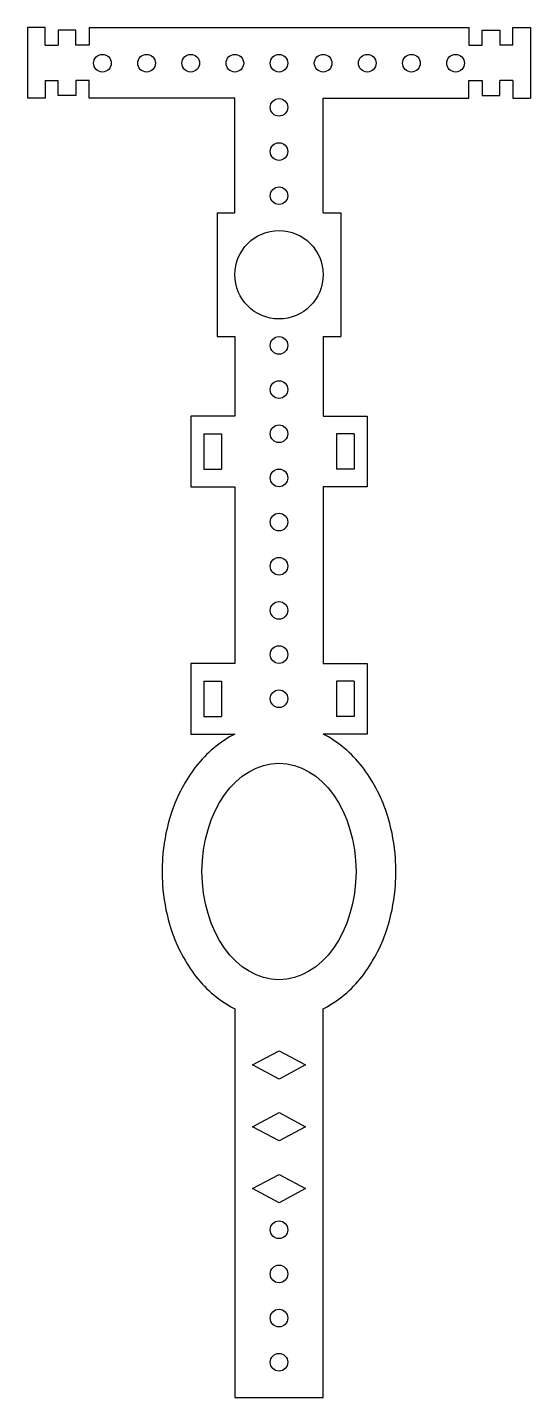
# Model space of a CAD drawing. Header units: millimetres. Extents: x -28 to 28, y -125 to 30.
import ezdxf

# ---------------------------------------------------------------- set-up
doc = ezdxf.new("R2010")
doc.units = ezdxf.units.MM

msp = doc.modelspace()

# ---------------------------------------------------------------- linework, layer by layer
at = {"color": 7, "linetype": 'Continuous', "lineweight": 25}
for p, q in [((-26.5, 30), (-28.5, 30)), ((-28.5, 30), (-28.5, 22)), ((-26.5, 28), (-26.5, 30)), ((-23, 29.7), (-25, 29.7)), ((-25, 29.7), (-25, 28)), ((-23, 28), (-23, 29.7)), ((-21.5, 30), (21.5, 30)), ((-21.5, 30), (-21.5, 28)), ((21.5, 30), (21.5, 28)), ((23, 29.7), (25, 29.7)), ((23, 28), (23, 29.7)), ((25, 29.7), (25, 28)), ((26.5, 30), (28.5, 30)), ((26.5, 28), (26.5, 30)), ((28.5, 30), (28.5, 22)), ((-26.5, 28), (-25, 28)), ((-21.5, 28), (-23, 28)), ((21.5, 28), (23, 28)), ((26.5, 28), (25, 28)), ((-26.5, 24), (-26.5, 22)), ((-26.5, 24), (-25, 24)), ((-25, 22.3), (-25, 24)), ((-23, 24), (-23, 22.3)), ((-21.5, 24), (-23, 24)), ((-21.5, 22), (-21.5, 24)), ((21.5, 22), (21.5, 24)), ((21.5, 24), (23, 24)), ((23, 24), (23, 22.3)), ((25, 22.3), (25, 24)), ((26.5, 24), (25, 24)), ((26.5, 24), (26.5, 22)), ((-26.5, 22), (-28.5, 22)), ((-23, 22.3), (-25, 22.3)), ((-5, 22), (-21.5, 22)), ((-5, 9), (-5, 22)), ((5, 9), (5, 22)), ((5, 22), (21.5, 22)), ((23, 22.3), (25, 22.3)), ((26.5, 22), (28.5, 22)), ((-7, 9), (-5, 9)), ((-7, 9), (-7, -5)), ((5, 9), (7, 9)), ((7, 9), (7, -5)), ((-7, -5), (-5, -5)), ((-5, -5), (-5, -14)), ((5, -5), (5, -14)), ((5, -5), (7, -5)), ((-5, -14), (-10, -14)), ((-10, -14), (-10, -22)), ((5, -14), (10, -14)), ((10, -14), (10, -22)), ((-8.5, -16), (-6.5, -16)), ((-8.5, -16), (-8.5, -20)), ((-6.5, -16), (-6.5, -20)), ((8.5, -16), (6.5, -16)), ((6.5, -16), (6.5, -20)), ((8.5, -16), (8.5, -20)), ((-8.5, -20), (-6.5, -20)), ((8.5, -20), (6.5, -20)), ((-10, -22), (-5, -22)), ((-5, -22), (-5, -42)), ((5, -22), (5, -42)), ((10, -22), (5, -22)), ((-5, -42), (-10, -42)), ((-10, -42), (-10, -50)), ((5, -42), (10, -42)), ((10, -42), (10, -50)), ((-8.5, -44), (-6.5, -44)), ((-8.5, -44), (-8.5, -48)), ((-6.5, -44), (-6.5, -48)), ((8.5, -44), (6.5, -44)), ((6.5, -44), (6.5, -48)), ((8.5, -44), (8.5, -48)), ((-8.5, -48), (-6.5, -48)), ((8.5, -48), (6.5, -48)), ((-10, -50), (-5, -50)), ((10, -50), (5, -50)), ((-5, -81.12), (-5, -125.12)), ((5, -125.12), (5, -81.12)), ((-3, -87.46), (0, -85.85)), ((0, -85.85), (3, -87.46)), ((0, -89.06), (-3, -87.46)), ((3, -87.46), (0, -89.06)), ((-3, -94.46), (0, -92.85)), ((0, -92.85), (3, -94.46)), ((0, -96.06), (-3, -94.46)), ((3, -94.46), (0, -96.06)), ((-3, -101.46), (0, -99.85)), ((0, -99.85), (3, -101.46)), ((0, -103.06), (-3, -101.46)), ((3, -101.46), (0, -103.06)), ((-5, -125.12), (5, -125.12))]:
    msp.add_line(p, q, dxfattribs=at)
for centre, radius in [((-20, 25.95), 1), ((-15, 25.95), 1), ((-10, 25.95), 1), ((-5, 25.95), 1), ((0, 25.95), 1), ((5, 25.95), 1), ((10, 25.95), 1), ((15, 25.95), 1), ((20, 25.95), 1), ((0, 20.95), 1), ((0, 15.95), 1), ((0, 10.95), 1), ((0, 2), 5), ((0, -6), 1), ((0, -11), 1), ((0, -16), 1), ((0, -21), 1), ((0, -26), 1), ((0, -31), 1), ((0, -36), 1), ((0, -41), 1), ((0, -46), 1), ((0, -106.12), 1), ((0, -111.12), 1), ((0, -116.12), 1), ((0, -121.12), 1)]:
    msp.add_circle(centre, radius, dxfattribs=at)
msp.add_ellipse((0, -65.56), major_axis=(0, -12.26), ratio=0.71178, dxfattribs=at)
for points, knots in [([(-5, -50), (-5.21, -50.1), (-7.12, -51.15), (-10.14, -54.05), (-12.46, -59.03), (-13.26, -63.53), (-13.26, -67.59), (-12.46, -72.09), (-10.14, -77.07), (-7.12, -79.97), (-5.21, -81.01), (-5, -81.12)], [3.487673, 3.487673, 3.487673, 3.487673, 3.534292, 3.926991, 4.31969, 4.614214, 4.810564, 5.105088, 5.497787, 5.890486, 5.937105, 5.937105, 5.937105, 5.937105]), ([(5, -81.12), (5.21, -81.01), (7.12, -79.97), (10.14, -77.07), (12.46, -72.09), (13.26, -67.59), (13.26, -63.53), (12.46, -59.03), (10.14, -54.05), (7.12, -51.15), (5.21, -50.1), (5, -50)], [0.34608, 0.34608, 0.34608, 0.34608, 0.392699, 0.785398, 1.178097, 1.472622, 1.668971, 1.963495, 2.356194, 2.748894, 2.795512, 2.795512, 2.795512, 2.795512])]:
    msp.add_open_spline(points, degree=3, knots=knots, dxfattribs=at)

doc.saveas('drawing.dxf')
